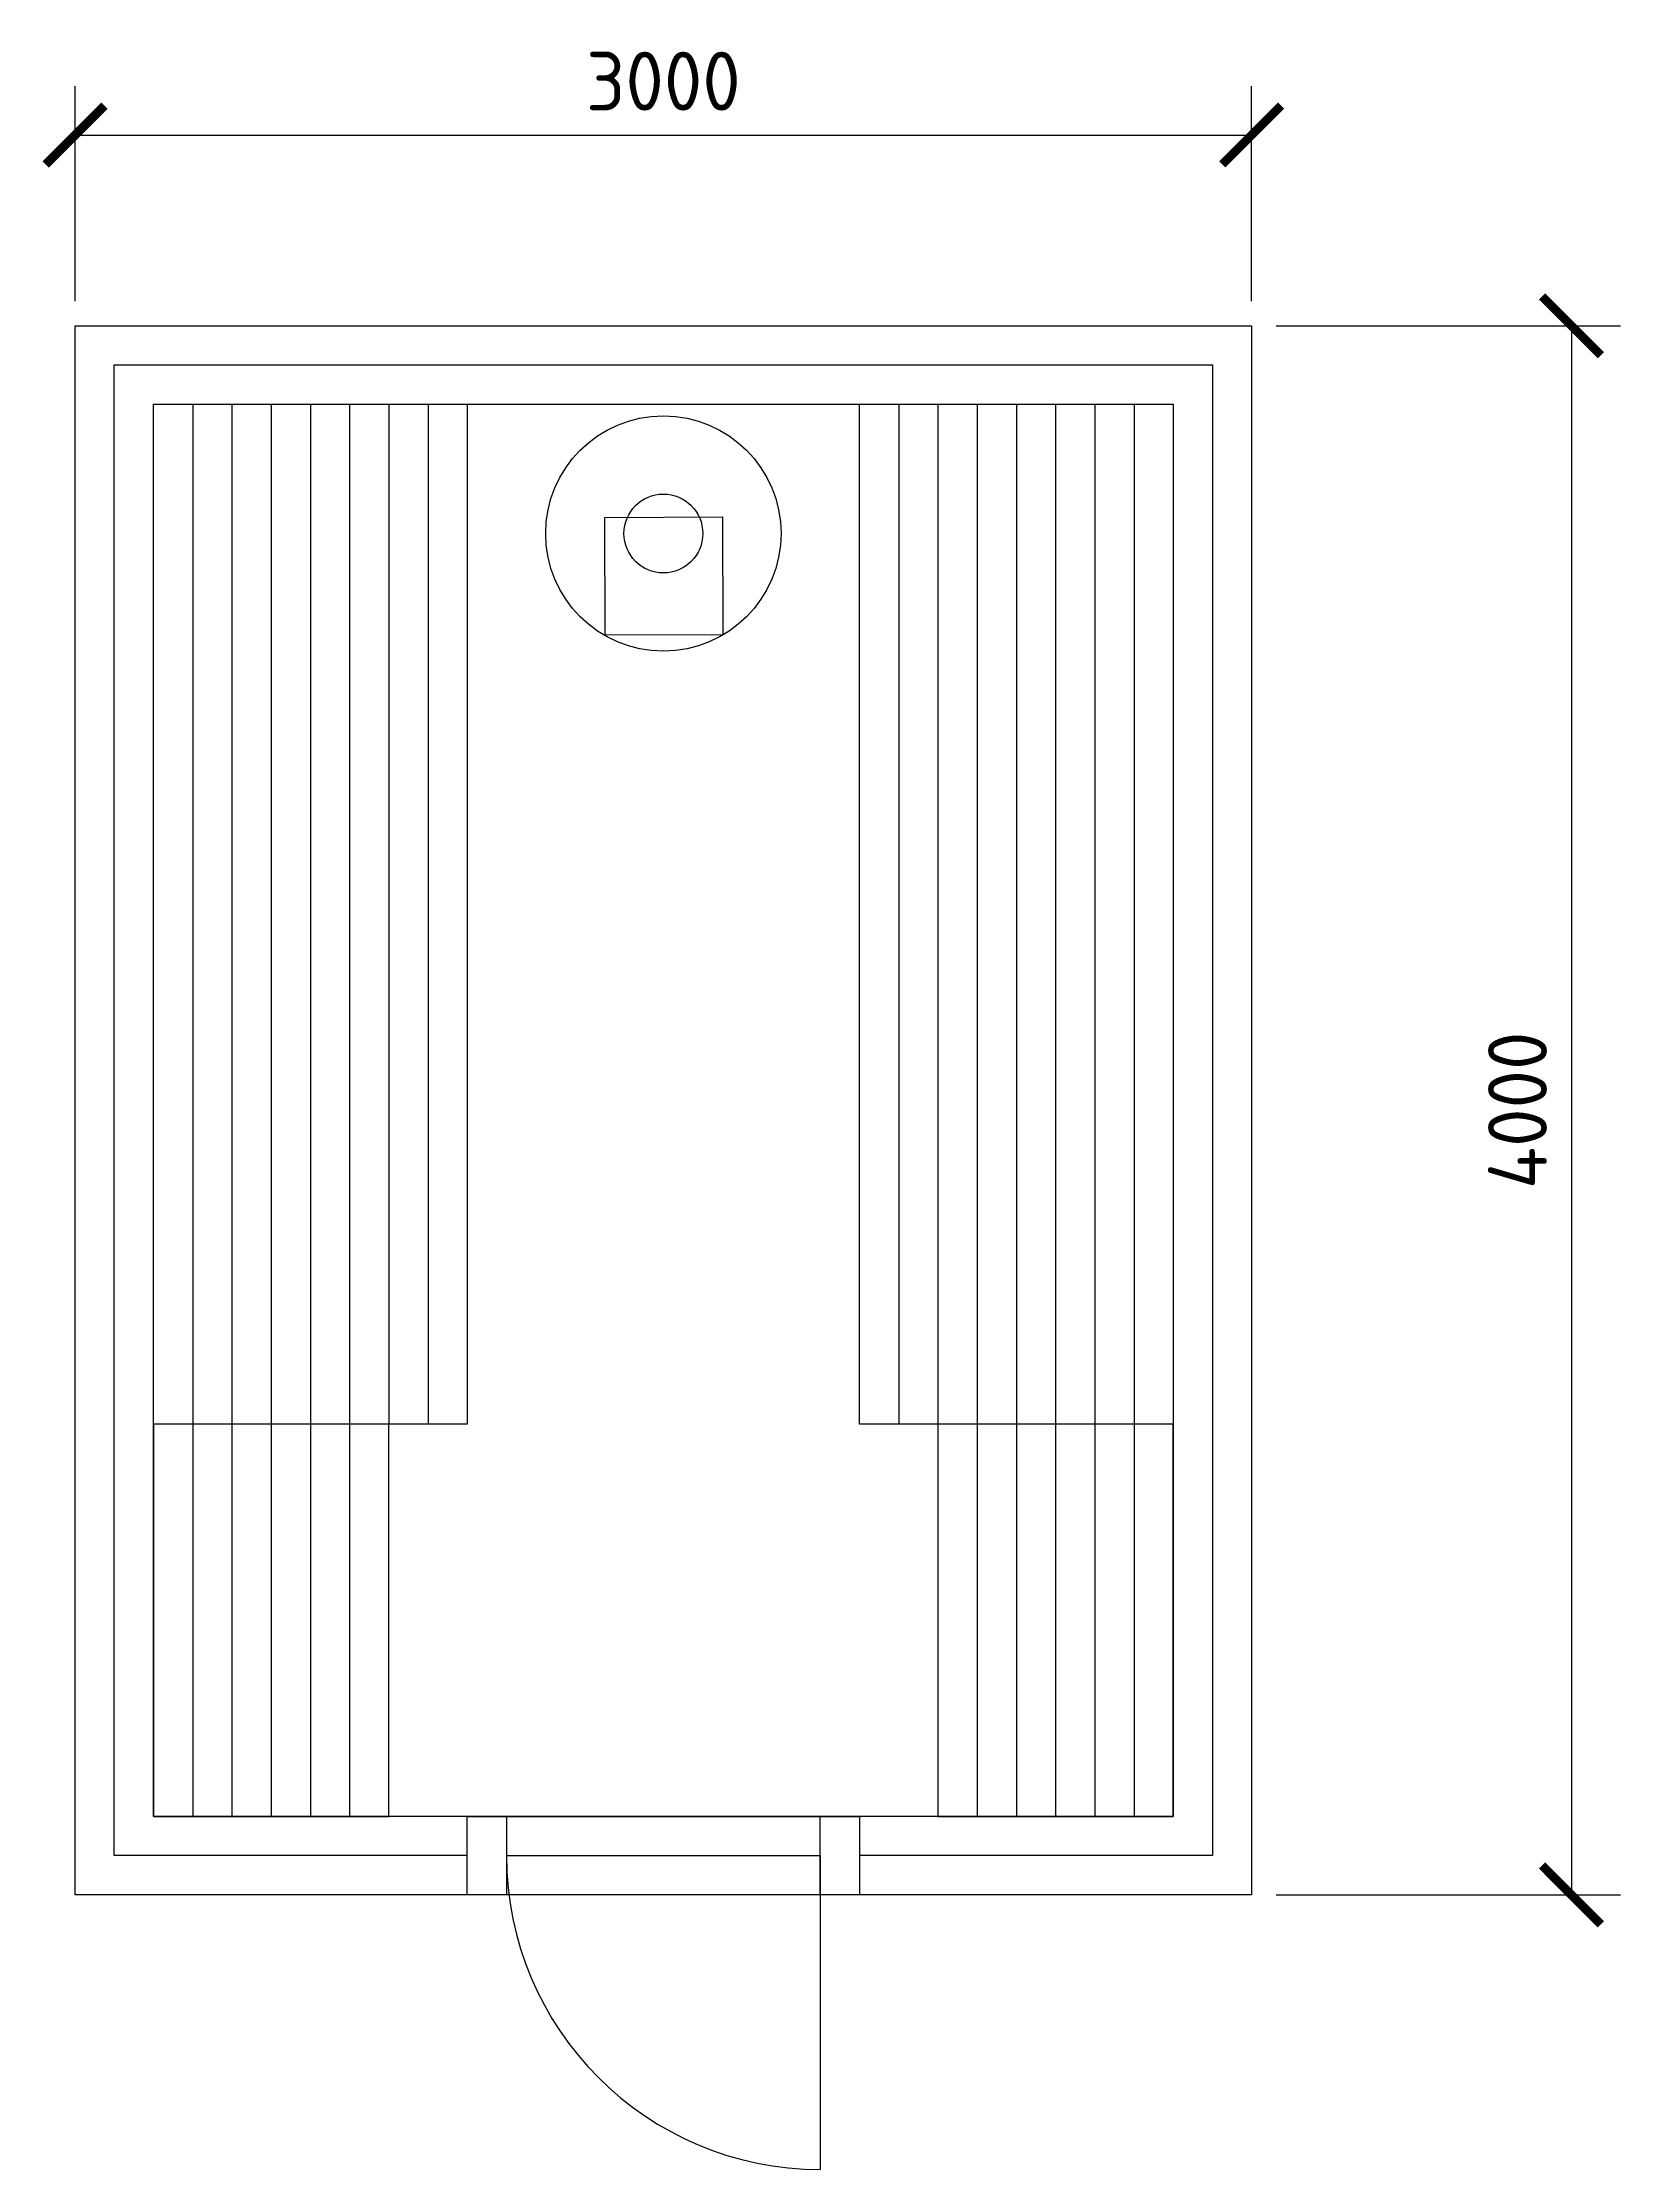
# Model space of a CAD drawing. Header units: millimetres. Extents: x -14813 to 141433, y -60308 to 84383.
# Drawn here: x 110362 to 114385, y 15626 to 21048 of the extents above; entities that cross this region are included whole.
import ezdxf

# ---------------------------------------------------------------- set-up
doc = ezdxf.new("R2010")
doc.units = ezdxf.units.MM
for name, color, linetype, lineweight in [('двери', 5, 'Continuous', 25), ('мебель', 44, 'Continuous', 25), ('оборудование', 30, 'Continuous', 25), ('размер', 1, 'Continuous', 25), ('стены', 7, 'Continuous', 25)]:
    doc.layers.add(name, color=color, linetype=linetype, lineweight=lineweight)
doc.styles.add('Аннотативный', font='')
doc.styles.get('Аннотативный').set_extended_font_data('GOST Common')
doc.dimstyles.new('Аннотативный', dxfattribs={"dimscale": 0, "dimtxt": 1.5, "dimasz": 1.5, "dimexe": 1.25, "dimexo": 0.625, "dimtad": 1, "dimdec": 0, "dimtxsty": 'Аннотативный', "dimblk": 'ARCHTICK', "dimcen": 2.5, "dimadec": 0, "dimazin": 0, "dimtfac": 1, "dimtdec": 0, "dimtmove": 0, "dimatfit": 3, "dimldrblk": 'CLOSEDBLANK', "dimfxl": 1, "dimarcsym": 0})

# ---------------------------------------------------------------- blocks, each defined once
blk = doc.blocks.new('_ArchTick')
at = {"color": 0, "linetype": 'ByBlock', "const_width": 0.15}
blk.add_lwpolyline([(-0.5, -0.5), (0.5, 0.5)], dxfattribs=at)
blk = doc.blocks.new('*D198')
at = {"layer": 'Defpoints', "color": 0, "transparency": 16777216}
for p in [(113444.6, 20812), (110444.6, 20325.9), (113444.6, 20325.9)]:
    blk.add_point(p, dxfattribs=at)
at = {"layer": 'размер', "color": 0, "lineweight": -2, "transparency": 16777216}
for p, q in [((110444.6, 20388.4), (110444.6, 20937)), ((113444.6, 20388.4), (113444.6, 20937)), ((110444.6, 20812), (113444.6, 20812))]:
    blk.add_line(p, q, dxfattribs=at)
at = {"layer": 'размер', "color": 0, "lineweight": -2, "transparency": 16777216, "xscale": 150, "yscale": 150, "zscale": 150, "rotation": 180}
blk.add_blockref('_ArchTick', (110444.6, 20812), dxfattribs=at)
at = {"layer": 'размер', "color": 0, "lineweight": -2, "transparency": 16777216, "xscale": 150, "yscale": 150, "zscale": 150}
blk.add_blockref('_ArchTick', (113444.6, 20812), dxfattribs=at)
at = {"layer": 'размер', "color": 0, "transparency": 16777216, "insert": (111944.6, 20949.5), "char_height": 150, "attachment_point": 5, "style": 'Аннотативный'}
blk.add_mtext('3000', dxfattribs=at)
blk = doc.blocks.new('_ClosedBlank')
at = {"color": 0, "linetype": 'ByBlock', "lineweight": -2}
for p, q in [((-1, 0.2), (0, 0)), ((-1, 0.2), (-1, -0.2)), ((0, 0), (-1, -0.2))]:
    blk.add_line(p, q, dxfattribs=at)
blk = doc.blocks.new('*D199')
at = {"layer": 'Defpoints', "color": 0, "transparency": 16777216}
for p in [(113444.6, 20325.9), (113444.6, 16325.9), (114259.9, 16325.9)]:
    blk.add_point(p, dxfattribs=at)
at = {"layer": 'размер', "color": 0, "lineweight": -2, "transparency": 16777216}
for p, q in [((113507.1, 20325.9), (114384.9, 20325.9)), ((114259.9, 20325.9), (114259.9, 16325.9)), ((113507.1, 16325.9), (114384.9, 16325.9))]:
    blk.add_line(p, q, dxfattribs=at)
at = {"layer": 'размер', "color": 0, "lineweight": -2, "transparency": 16777216, "xscale": 150, "yscale": 150, "zscale": 150}
for p, rotation in [((114259.9, 20325.9), 90), ((114259.9, 16325.9), 270)]:
    blk.add_blockref('_ArchTick', p, dxfattribs=dict(at, rotation=rotation))
at = {"layer": 'размер', "color": 0, "transparency": 16777216, "insert": (114122.4, 18325.9), "char_height": 150, "attachment_point": 5, "rotation": 90, "style": 'Аннотативный'}
blk.add_mtext('4000', dxfattribs=at)

msp = doc.modelspace()

# ---------------------------------------------------------------- linework, layer by layer
at = {"layer": 'двери'}
for p, q in [((111544.6, 16425.9), (112344.6, 16425.9)), ((112344.6, 16425.9), (112344.6, 15625.9))]:
    msp.add_line(p, q, dxfattribs=at)
for points in [[(111944.6, 16525.9), (112444.6, 16525.9), (112444.6, 16325.9), (111444.6, 16325.9), (111444.6, 16525.9), (112444.6, 16525.9)], [(111444.6, 16525.9), (111544.6, 16525.9), (111544.6, 16325.9), (111444.6, 16325.9), (111444.6, 16525.9)], [(112344.6, 16525.9), (112444.6, 16525.9), (112444.6, 16325.9), (112344.6, 16325.9), (112344.6, 16525.9)]]:
    msp.add_lwpolyline(points, dxfattribs=at)
msp.add_arc((112344.6, 16425.9), 800, 180, 270, dxfattribs=at)
at = {"layer": 'мебель'}
for p, q in [((110744.6, 20125.9), (110744.6, 17525.9)), ((110744.6, 20125.9), (110744.6, 16525.9)), ((110844.6, 20125.9), (110844.6, 16525.9)), ((110944.6, 20125.9), (110944.6, 17525.9)), ((110944.6, 20125.9), (110944.6, 17525.9)), ((110944.6, 20125.9), (110944.6, 16525.9)), ((111044.6, 20125.9), (111044.6, 16525.9)), ((111144.6, 20125.9), (111144.6, 16525.9)), ((111244.6, 20125.9), (111244.6, 17525.9)), ((111344.6, 20125.9), (111344.6, 17525.9)), ((112544.6, 20125.9), (112544.6, 17525.9)), ((112544.6, 20125.9), (112544.6, 17525.9)), ((112644.6, 20125.9), (112644.6, 17525.9)), ((112744.6, 20125.9), (112744.6, 17525.9)), ((112744.6, 20125.9), (112744.6, 17525.9)), ((112744.6, 20125.9), (112744.6, 16525.9)), ((112844.6, 20125.9), (112844.6, 16525.9)), ((112944.6, 20125.9), (112944.6, 16525.9)), ((113044.6, 20125.9), (113044.6, 16525.9)), ((113144.6, 20125.9), (113144.6, 16525.9))]:
    msp.add_line(p, q, dxfattribs=at)
for points in [[(110644.6, 20125.9), (111444.6, 20125.9), (111444.6, 17525.9), (110644.6, 17525.9), (110644.6, 20125.9)], [(112444.6, 20125.9), (113244.6, 20125.9), (113244.6, 17525.9), (112444.6, 17525.9), (112444.6, 20125.9)], [(110644.6, 16525.9), (111244.6, 16525.9), (111244.6, 17525.9), (110644.6, 17525.9), (110644.6, 16525.9)], [(112644.6, 16525.9), (113244.6, 16525.9), (113244.6, 17525.9), (112644.6, 17525.9), (112644.6, 16525.9)]]:
    msp.add_lwpolyline(points, dxfattribs=at)
at = {"layer": 'оборудование'}
msp.add_lwpolyline([(111795.2, 19837.1), (112095.2, 19838.4), (112096.5, 19538.4), (111796.5, 19537.1), (111795.2, 19837.1)], dxfattribs=at)
for radius in [300, 100.5]:
    msp.add_circle((111944.6, 19796.3), radius, dxfattribs=at)
at = {"layer": 'стены'}
for points in [[(110444.6, 20325.9), (113444.6, 20325.9), (113444.6, 16325.9), (110444.6, 16325.9), (110444.6, 20325.9)], [(110444.6, 20325.9), (113444.6, 20325.9), (113444.6, 16325.9), (110444.6, 16325.9), (110444.6, 20325.9)], [(111444.6, 16425.9), (110544.6, 16425.9), (110544.6, 20225.9), (113344.6, 20225.9), (113344.6, 16425.9), (112444.6, 16425.9)], [(110644.6, 17525.9), (110644.6, 20125.9), (113244.6, 20125.9), (113244.6, 17525.9)], [(113244.6, 17525.9), (113244.6, 16525.9), (110644.6, 16525.9), (110644.6, 17525.9)]]:
    msp.add_lwpolyline(points, dxfattribs=at)

# ---------------------------------------------------------------- dimensions: what is measured, and where the dimension line sits
at = {"layer": 'размер'}
dim = msp.add_linear_dim(base=(113444.6, 20812), p1=(110444.6, 20325.9), p2=(113444.6, 20325.9), dimstyle='Аннотативный', dxfattribs=at)
dim.commit()
dim.dimension.update_dxf_attribs({"geometry": '*D198', "text_midpoint": (111944.6, 20949.5)})
dim = msp.add_linear_dim(base=(114259.9, 16325.9), p1=(113444.6, 20325.9), p2=(113444.6, 16325.9), angle=90, dimstyle='Аннотативный', dxfattribs=at)
dim.commit()
dim.dimension.update_dxf_attribs({"geometry": '*D199', "text_midpoint": (114122.4, 18325.9)})

doc.saveas('drawing.dxf')
